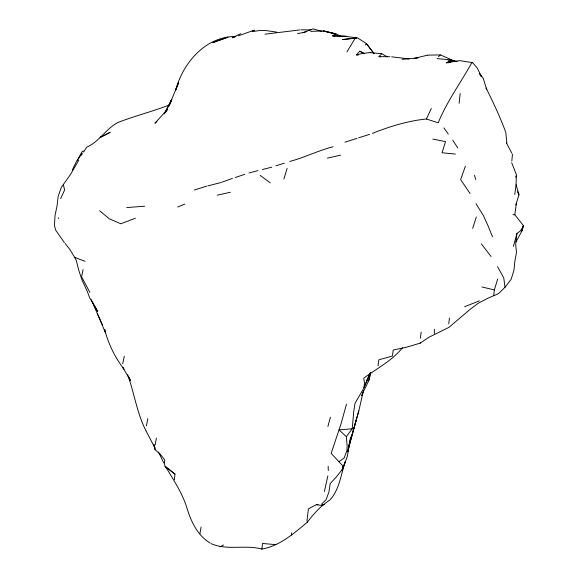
<?xml version="1.0" encoding="UTF-8"?>
<svg xmlns="http://www.w3.org/2000/svg" width="578" height="578" viewBox="0 0 578 578"><rect width="100%" height="100%" fill="white"/><g stroke="black" fill="none" stroke-linecap="round" stroke-linejoin="round"><path stroke-width="0.87" d="M514.767 194.461L516.075 184.779L516.306 176.001M211.129 543.602C226.981 550.87 245.26 544.389 261.892 549.1C279.983 545.784 293.79 533.523 307.395 522.129L307.005 520.583L308.406 508.893L316.289 504.695L321.845 505.454L321.903 503.756L326.115 499.667L328.947 491.907L330.226 483.548L336.273 477.045L342.667 468.975L347.262 456.519L350.752 437.069L347.638 451.794M346.497 404.13L341.186 423.327L331.165 453.369L338.91 461.692L344.134 458.036L346.93 450.638L347.154 445.855L346.301 436.665L352.233 428.782L353.7 411.644L355.029 403.3L363.425 388.857L370.043 373.309L364.024 387.563L364.465 382.997L363.764 378.185C376.885 368.381 391.92 360.853 402.425 347.812M511.841 160.973L512.462 154.131M261.892 549.1L262.484 543.465L275.851 544.657M174.368 479.733L174.982 474.061L165.619 466.67C173.364 479.885 182.128 492.572 186.716 507.361C190.892 521.146 197.286 535.315 210.132 543.053M459.127 103.26L460.182 93.477M378.012 365.86L378.814 359.827L392.455 355.997L393.228 350.044L406.565 347.212L420.199 343.13L428.847 337.299L448.896 327.394L470.362 309.179L478.107 303.342L487.781 298.255L498.561 293.595L505.02 287.252L511.075 279.42L513.965 270.352L514.767 261.805L516.494 252.29L515.67 244.472L516.949 233.411L520.359 230.969L523.538 225.788L514.81 214.749L516.284 203.911M493.713 295.633L494.349 289.925L497.665 279.058M448.752 323.868L449.417 318.095M420.3 338.267L421.203 332.025M199.923 533.754L201.093 527.02M155.15 444.908L156.392 438.03M368.836 380.772L370.375 372.514C370.281 381.22 364.292 387.773 361.814 395.749L362.507 393.242M327.871 475.882L324.381 491.589M146.415 425.827L147.845 418.573M83.088 269.507L81.577 276.891L89.865 292.352M122.724 363.721L124.299 356.2M363.432 390.62L358.801 410.958L349.09 445.277L358.801 410.958M515.8 177.28L516.407 174.715L511.682 162.685M420.199 343.13L420.589 342.935M347.703 451.685L356.489 418.913M516.017 241.907L521.876 231.041L523.177 225.984M327.892 426.485L330.406 417.157M367.138 379.536L366.669 381.263L370.83 372.254M513.43 246.365L516.949 233.411M283.906 179.036L287.129 168.343M515.807 204.966L519.001 194.779L516.075 184.779M521.876 231.041L523.538 225.788M472.681 228.433L476.308 216.967M81.606 155.106L82.163 153.452L76.455 161.421L72.315 170.004M460.615 179.679L465.377 166.218M341.923 470.391L345.319 461.526C340.948 474.524 339.524 489.27 330.067 499.869C320.956 505.757 313.847 513.589 307.395 522.129M58.364 218.549L58.66 217.812M168.754 106.41L178.566 82.892L175.502 90.558C182.894 62.973 205.269 36.421 235.788 36.428M169.448 104.878L171.825 99.322L165.387 112.053M169.397 105.023L171.348 100.471L164.21 113.88M60.632 198.702L64.584 190.046L63.356 184.512L70.624 174.26L78.767 160.229M372.34 133.374C389.659 126.517 407.88 120.838 426.42 118.996L431.304 108.469M77.271 160.409L81.866 152L83.268 150.872M346.908 51.933L354.827 38.87M165.937 111.648L166.796 110.21M83.557 152.093L86.693 147.144C99.055 141.978 105.846 128.887 117.558 122.652C134.479 115.94 152.325 111.619 169.224 105.015M165.279 112.732L167.15 109.914M63.356 184.512L61.268 187.416L58.161 196.404L57.012 206.144L55.011 215.558L54.462 225.543L55.669 230.152L64.396 242.659M365.303 45.048L366.416 43.574L357.435 37.794L342.523 39.564L356.597 38.076M358.143 55.134L356.46 54.91L359.812 51.102L364.508 53.573M167.613 109.206L154.89 123.302L156.905 121.539M380.678 57.012L378.995 56.601L381.783 53.66L387.144 56.788M438.42 56.745L440.364 54.91L455.854 61.651M334.561 36.074L332.921 35.626L335.565 33.618L340.095 35.937M238.461 35.814L254.212 30.179L252.116 31.645L259.197 30.583L265.078 30.461L276.53 32.065M252.81 31.133L254.212 30.179M219.907 546.867L223.534 544.982M240.73 33.705L232.233 37.794L234.849 37.136M321.845 505.454L324.179 504.471L322.423 504.522M177.648 207.018L184.758 204.106M464.661 306.694L479.357 300.849M135.368 218.217L120.824 223.78L109.401 218.852L99.618 210.76M297.518 33.567L303.045 32.621L313.124 28.9L322.04 31.487M479.935 74.699L481.575 76.852L477.421 68.283L472.631 62.662L471.648 63.016C460.543 82.965 446.852 101.562 438.218 122.811L426.42 118.996M221.425 182.373L232.45 178.392M235.239 177.511L244.74 174.325M333.08 146.74C318.232 150.518 304.534 157.599 289.708 161.45M276.009 165.821L284.318 163.169M344.921 142.181L357.031 138.352M358.627 137.802L369.573 134.378M194.287 190.003L206.837 186.13M248.981 172.967L257.969 170.626M303.045 32.621L306.528 31.718M262.463 169.542L271.79 167.15M207.928 185.878L220.615 182.641M356.46 54.91L362.254 53.508L370.751 52.475M427.626 55.156L414.188 58.4L415.885 58.313M327.386 158.148L340.594 155.157M217.249 195.191L230.434 192.243M265.02 34.189L299.614 29.948M402.129 59.324L417.988 57.959M126.784 207.553L144.695 206.209M352.233 428.782L339.069 429.866L346.301 436.665M450.746 62.547L446.332 62.785L459.705 60.618L472.631 62.662M310.711 31.407L323.752 30.865L336.035 34.145L323.478 31.053L335.565 33.618M316.289 504.695L318.045 504.645M427.785 55.134L440.364 54.91M300.835 29.832L310.964 29.89M332.545 36.089L345.189 36.262L356.597 37.859M378.995 56.601L389.861 56.738M512.997 214.676L514.81 214.749M332.921 35.626L346.569 36.291M455.038 61.543L447.842 61.03L452.971 61.593M369.674 52.62L381.783 53.66M409.094 58.956L391.624 56.81M437.062 58.602L449.489 59.729L457.22 61.528M455.37 154.066L442.054 152.773L445.515 141.632L432.843 139.096M481.908 286.948L494.349 289.925M449.489 59.729L452.69 60.95M65.242 243.562L69.635 249.161L74.714 257.376L85.009 261.314M359.827 51.225L363.511 53.451M260.172 175.372L270.266 182.865M174.982 474.061L164.94 466.475L164.398 463.014L164.759 459.85L160.005 454.005L155.048 449.605L153.705 444.446M338.91 461.692L342.53 465.608L342.667 468.975M479.292 73.363L483.201 78.225L486.734 89.626L486.091 88.037C493.265 102.487 500.281 117.211 505.815 132.492L506.848 143.084M481.33 243.815L491.062 256.524M443.868 127.89L448.282 134.089M461.034 180.206L470.08 193.543M452.704 140.194L457.769 147.852M497.542 266.624L503.763 277.902L505.02 287.252M476.012 203.752L483.338 215.471L487.984 225.687M155.048 449.605L154.875 447.813L146.082 431.058M93.116 302.915L93.961 304.49M94.799 306.065L97.733 311.578L89.511 297.533L87.357 291.5L82.09 280.214L78.818 270.453L76.332 260.627L74.714 257.376M506.415 142.853L511.833 153.228M517.455 191.759L519.001 194.779M91.295 299.606L105.492 332.784L104.661 329.402M158.553 452.097L163.798 463M97.436 313.681L102.711 325.392M145.981 430.827C136.928 413.104 134.334 393.206 127.644 374.645M129.01 377.203L130.382 380.454L122.984 367.709L123.967 369.104C114.914 357.392 108.303 343.794 104.647 329.467M488.208 226.222L492.478 236.742M153.842 444.41L154.875 447.813M474.516 175.264L475.759 179.614M291.298 532.865L291.702 535.069M328.304 470.557L328.159 466.294M434.338 329.178L434.374 333.6M110.001 132.384L100.196 137.427L110.001 132.384M227.147 37.418L212.783 42.635L227.898 37.223L227.147 37.418M373.952 53.566L366.416 43.574L373.944 53.552"/></g></svg>
